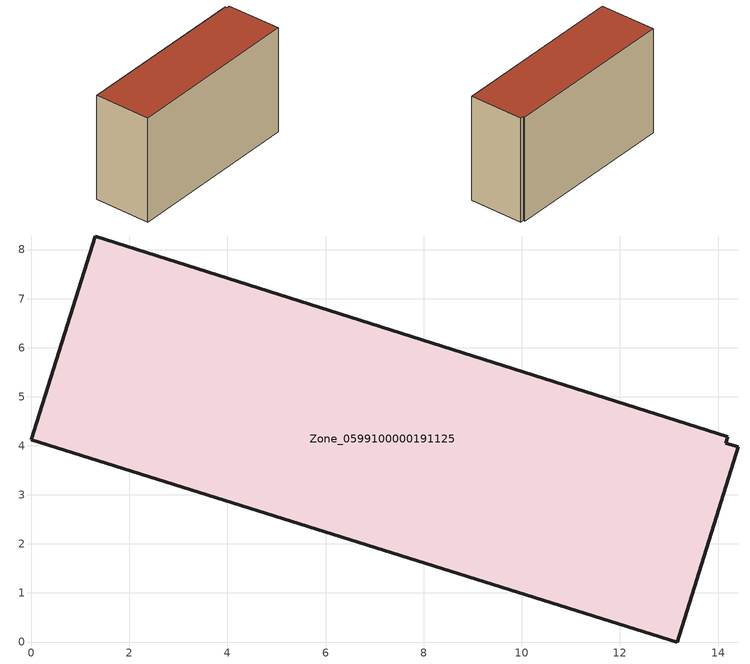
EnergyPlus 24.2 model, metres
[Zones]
Zone_0599100000191125
 floor ground (C_G): 0,4.13 1.3,8.28 14.2,4.19 14.16,4.05 14.41,3.98 13.16,0 z0.61
 wall outside (C_F): 1.3,8.28 0,4.13 13.16,0 14.41,3.98 14.16,4.05 14.2,4.19 1.3,8.28 z0.61:8.86
 roof outside (C_R): 0,4.13 13.16,0 14.41,3.98 14.16,4.05 14.2,4.19 1.3,8.28 z8.86
[BUILDING]
Pand.0599100000191125: North Axis=0; Terrain=City; Loads Convergence Tolerance Value=0.04; Temperature Convergence Tolerance Value=0.4; Solar Distribution=FullExterior; Maximum Number of Warmup Days=25; Minimum Number of Warmup Days=1
[Site:Location]
Rotterdam.The.Hague.AP_ZH_NLD Design_Conditions: Latitude=51.96; Longitude=4.45; Time Zone=1; Elevation=-4.5
[SITE:GROUNDTEMPERATURE:BUILDINGSURFACE]
18, 18, 18, 18, 18, 18, 18, 18, 18, 18, 18, 18
[MATERIAL] Thermal Absorptance=0.9; Solar Absorptance=0.7; Visible Absorptance=0.7
Name | Roughness | Thickness | Conductivity | Density | Specific Heat
G.TI.1965-1974 | MediumSmooth | 0.15 | 0.882353 | 540 | 1210
F.TI.1965-1974 | Rough | 0.3 | 0.697674 | 1920 | 840
R.TI.1965-1974 | MediumRough | 0.2 | 0.232558 | 1500 | 1000
[CONSTRUCTION]
C_G: G.TI.1965-1974
C_F: F.TI.1965-1974
C_R: R.TI.1965-1974
[ZONE]
Zone_0599100000191125: Type=1; Multiplier=1; Ceiling Height=Autocalculate; Volume=Autocalculate; Floor Area=autocalculate; Part of Total Floor Area=Yes
[ZONEINFILTRATION:DESIGNFLOWRATE]
Infil_Zone_0599100000191125: Zone or ZoneList or Space or SpaceList=Zone_0599100000191125; Schedule=AlwaysOn; Design Flow Rate Calculation Method=Flow/Area; Flow Rate per Floor Area=0.003; Constant Term Coefficient=1; Temperature Term Coefficient=0; Velocity Term Coefficient=0; Velocity Squared Term Coefficient=0
[HVACTEMPLATE:ZONE:IDEALLOADSAIRSYSTEM]
Zone_0599100000191125: Maximum Heating Supply Air Temperature=50; Minimum Cooling Supply Air Temperature=13; Maximum Heating Supply Air Humidity Ratio=0.0156; Minimum Cooling Supply Air Humidity Ratio=0.0077; Heating Limit=NoLimit; Cooling Limit=NoLimit; Dehumidification Control Type=ConstantSensibleHeatRatio; Cooling Sensible Heat Ratio=0.7; Dehumidification Setpoint=60; Humidification Control Type=None; Humidification Setpoint=30; Outdoor Air Method=None; Outdoor Air Flow Rate per Person=0.00944; Outdoor Air Flow Rate per Zone Floor Area=0; Outdoor Air Flow Rate per Zone=0; Demand Controlled Ventilation Type=None; Outdoor Air Economizer Type=NoEconomizer; Heat Recovery Type=None; Sensible Heat Recovery Effectiveness=0.7; Latent Heat Recovery Effectiveness=0.65
[ZONECONTROL:THERMOSTAT]
ThermostatControl_Zone_0599100000191125: Zone or ZoneList=Zone_0599100000191125; Control Type Schedule=DualSetpointControlType; Control 1=Thermostat_Zone_0599100000191125; Temperature Difference Between Cutout And Setpoint=0
[THERMOSTATSETPOINT:DUALSETPOINT]
Thermostat_Zone_0599100000191125: Heating Setpoint Temperature Schedule=HeatingSetpoint_Zone_0599100000191125; Cooling Setpoint Temperature Schedule=CoolingSetpoint_Zone_0599100000191125
[SCHEDULE:COMPACT]
HeatingSetpoint_Zone_0599100000191125: Through: 12/31, For: AllDays, Until: 24:00, 21
CoolingSetpoint_Zone_0599100000191125: Through: 12/31, For: AllDays, Until: 24:00, 24
DualSetpointControlType: Through: 12/31, For: AllDays, Until: 24:00, 4
AlwaysOn: Through: 12/31, For: AllDays, Until: 24:00, 1
